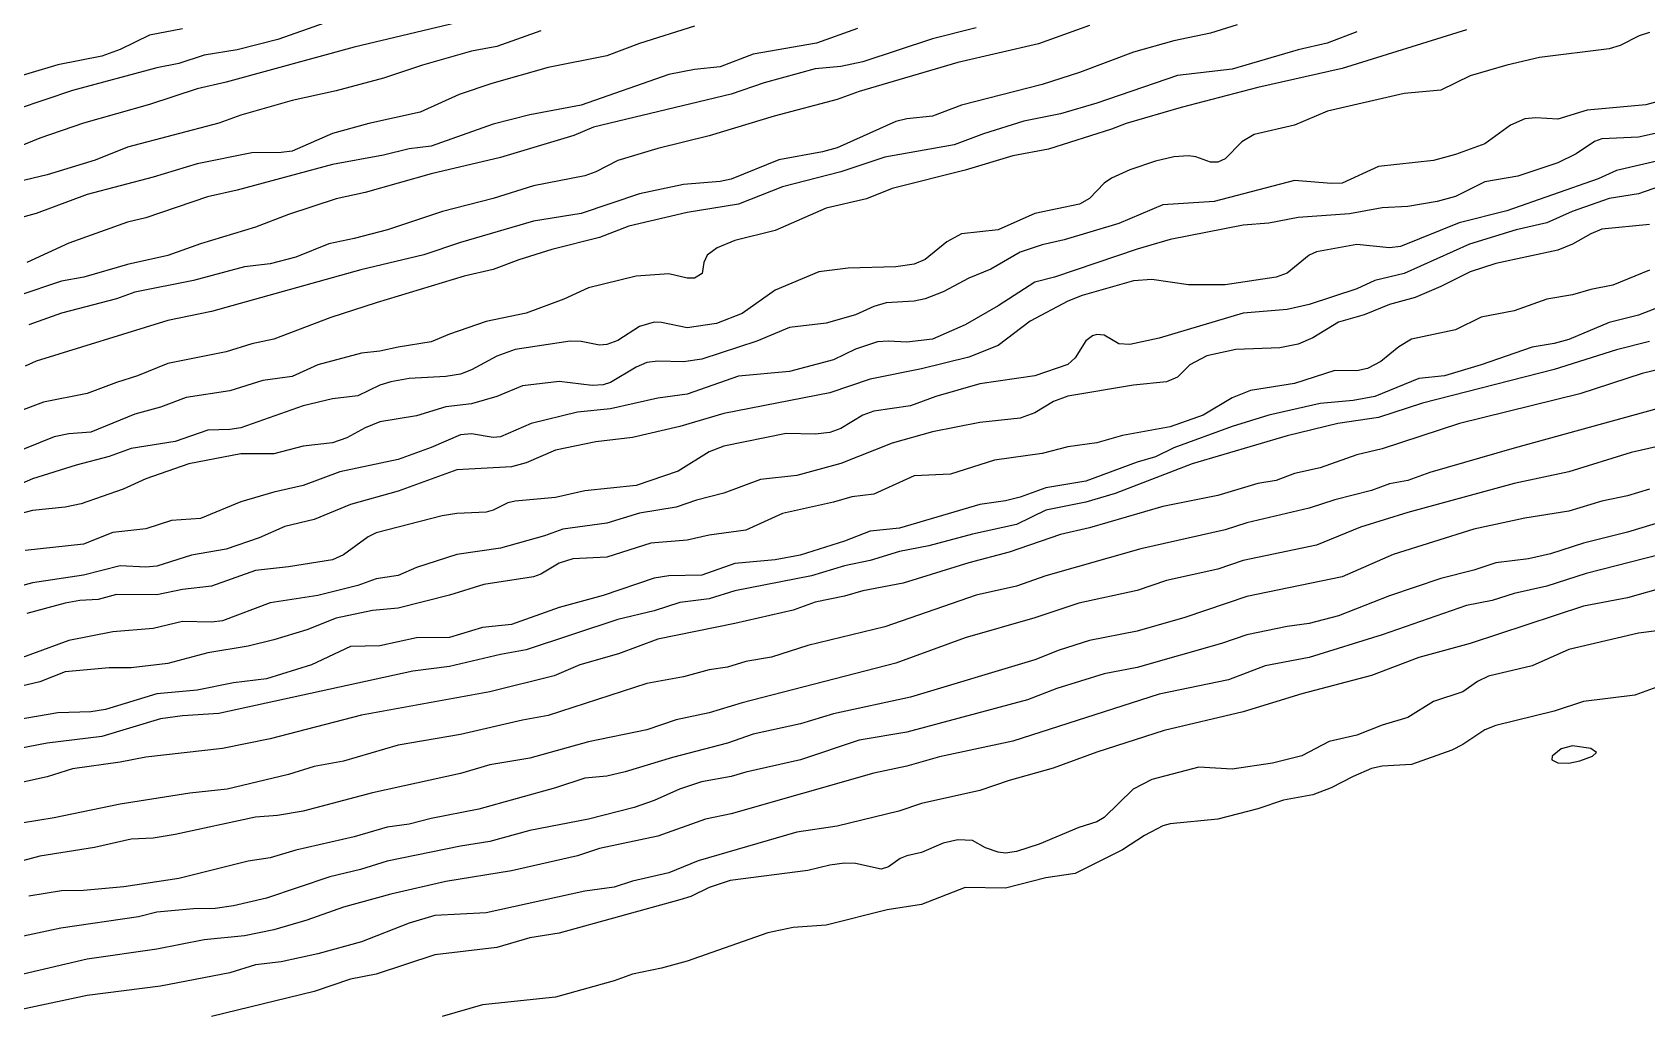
# Model space of a CAD drawing. Extents: x 474277 to 475042, y 254928 to 255625.
# Drawn here: x 474453.52 to 474487.36, y 255489.43 to 255510.03 of the extents above; entities that cross this region are included whole.
import ezdxf

# ---------------------------------------------------------------- set-up
doc = ezdxf.new("R2010")
doc.units = 0
doc.header["$MEASUREMENT"] = 0
doc.layers.add('BaseMapV2_DTM_export_MonNov09090547073261 — entities', color=1, linetype='CONTINUOUS')

msp = doc.modelspace()

# ---------------------------------------------------------------- linework, layer by layer
at = {"layer": 'BaseMapV2_DTM_export_MonNov09090547073261 — entities', "color": 15, "linetype": 'Continuous', "true_color": 0xb7484b}
for points in [[(474467.401, 255510.156, 96.75), (474466.25, 255509.793, 96.75), (474465.56, 255509.536, 96.75), (474464.334, 255509.293, 96.75), (474463.151, 255508.958, 96.75), (474462.467, 255508.728, 96.75), (474461.65, 255508.352, 96.75), (474460.576, 255508.119, 96.75), (474459.81, 255507.911, 96.75), (474458.966, 255507.538, 96.75), (474458.736, 255507.506, 96.75), (474458.123, 255507.501, 96.75), (474456.973, 255507.271, 96.75), (474456.053, 255506.989, 96.75), (474454.672, 255506.631, 96.75), (474453.599, 255506.229, 96.75), (474452.142, 255505.834, 96.75)], [(474464.18, 255510.059, 97), (474463.26, 255509.734, 97), (474462.723, 255509.631, 97), (474461.696, 255509.341, 97), (474460.883, 255509.069, 97), (474459.886, 255508.805, 97), (474458.966, 255508.603, 97), (474457.893, 255508.29, 97), (474457.433, 255508.124, 97), (474455.516, 255507.621, 97), (474454.838, 255507.347, 97), (474453.829, 255507.038, 97), (474452.449, 255506.712, 97)], [(474456.666, 255510.103, 97.75), (474455.976, 255509.967, 97.75), (474455.362, 255509.668, 97.75), (474454.979, 255509.528, 97.75), (474454.059, 255509.347, 97.75), (474452.832, 255508.983, 97.75)], [(474483.579, 255510.081, 95.25), (474480.972, 255509.271, 95.25), (474479.209, 255508.871, 95.25), (474477.599, 255508.456, 95.25), (474476.448, 255508.12, 95.25), (474476.142, 255507.997, 95.25), (474474.818, 255507.577, 95.25), (474474.071, 255507.44, 95.25), (474473.075, 255507.138, 95.25), (474471.541, 255506.755, 95.25), (474471.004, 255506.538, 95.25), (474470.161, 255506.345, 95.25), (474469.088, 255505.874, 95.25), (474468.245, 255505.661, 95.25), (474467.872, 255505.507, 95.25), (474467.666, 255505.354, 95.25), (474467.595, 255505.201, 95.25), (474467.559, 255504.97, 95.25), (474467.401, 255504.876, 95.25), (474467.247, 255504.877, 95.25), (474466.864, 255504.963, 95.25), (474466.174, 255504.915, 95.25), (474465.177, 255504.669, 95.25), (474464.664, 255504.434, 95.25), (474463.874, 255504.143, 95.25), (474463.03, 255503.968, 95.25), (474462.263, 255503.703, 95.25), (474461.88, 255503.536, 95.25), (474461.19, 255503.43, 95.25), (474460.806, 255503.34, 95.25), (474460.423, 255503.298, 95.25), (474459.503, 255503.059, 95.25), (474458.966, 255502.81, 95.25), (474458.353, 255502.727, 95.25), (474457.663, 255502.513, 95.25), (474456.743, 255502.373, 95.25), (474456.206, 255502.17, 95.25), (474455.669, 255502.022, 95.25), (474454.749, 255501.647, 95.25), (474454.289, 255501.61, 95.25), (474453.982, 255501.547, 95.25), (474453.062, 255501.18, 95.25)], [(474487.413, 255510.029, 95), (474487.197, 255509.954, 95), (474486.8, 255509.753, 95), (474486.57, 255509.682, 95), (474485.113, 255509.504, 95), (474484.423, 255509.343, 95), (474483.656, 255509.116, 95), (474483.043, 255508.816, 95), (474482.276, 255508.748, 95), (474480.666, 255508.378, 95), (474479.976, 255508.083, 95), (474479.132, 255507.884, 95), (474478.871, 255507.731, 95), (474478.519, 255507.375, 95), (474478.365, 255507.306, 95), (474478.212, 255507.308, 95), (474477.905, 255507.421, 95), (474477.752, 255507.437, 95), (474477.445, 255507.416, 95), (474477.062, 255507.325, 95), (474476.525, 255507.145, 95), (474476.142, 255506.972, 95), (474475.988, 255506.863, 95), (474475.682, 255506.543, 95), (474475.468, 255506.427, 95), (474474.532, 255506.229, 95), (474473.765, 255505.89, 95), (474472.998, 255505.801, 95), (474472.691, 255505.636, 95), (474472.231, 255505.264, 95), (474472.001, 255505.166, 95), (474471.618, 255505.112, 95), (474470.621, 255505.084, 95), (474470.008, 255505.004, 95), (474469.088, 255504.621, 95), (474468.397, 255504.131, 95), (474467.861, 255503.925, 95), (474467.247, 255503.834, 95), (474466.711, 255503.947, 95), (474466.557, 255503.95, 95), (474466.25, 255503.863, 95), (474465.79, 255503.57, 95), (474465.56, 255503.48, 95), (474465.407, 255503.469, 95), (474465.024, 255503.545, 95), (474464.794, 255503.556, 95), (474463.643, 255503.381, 95), (474463.26, 255503.239, 95), (474462.723, 255502.953, 95), (474462.493, 255502.863, 95), (474462.187, 255502.812, 95), (474461.42, 255502.771, 95), (474461.037, 255502.703, 95), (474460.806, 255502.628, 95), (474460.346, 255502.404, 95), (474459.81, 255502.341, 95), (474459.196, 255502.196, 95), (474457.893, 255501.739, 95), (474457.663, 255501.702, 95), (474457.203, 255501.69, 95), (474456.513, 255501.451, 95), (474455.592, 255501.303, 95), (474455.132, 255501.132, 95), (474454.442, 255500.956, 95), (474453.522, 255500.665, 95), (474453.139, 255500.501, 95)], [(474459.656, 255510.23, 97.5), (474458.67, 255509.878, 97.5), (474457.816, 255509.66, 97.5), (474457.126, 255509.552, 97.5), (474456.589, 255509.376, 97.5), (474456.129, 255509.288, 97.5), (474454.366, 255508.81, 97.5), (474453.204, 255508.421, 97.5)], [(474462.558, 255510.261, 97.25), (474460.27, 255509.72, 97.25), (474457.586, 255508.983, 97.25), (474456.973, 255508.846, 97.25), (474455.976, 255508.519, 97.25), (474454.596, 255508.122, 97.25), (474453.676, 255507.809, 97.25), (474453.216, 255507.618, 97.25)], [(474473.305, 255510.124, 96.25), (474472.385, 255509.893, 96.25), (474470.928, 255509.41, 96.25), (474470.468, 255509.311, 96.25), (474469.931, 255509.262, 96.25), (474468.857, 255508.972, 96.25), (474468.167, 255508.732, 96.25), (474465.286, 255508.038, 96.25), (474464.87, 255507.867, 96.25), (474463.337, 255507.407, 96.25), (474461.88, 255507.062, 96.25), (474460.5, 255506.668, 96.25), (474459.886, 255506.537, 96.25), (474458.89, 255506.211, 96.25), (474458.199, 255505.941, 96.25), (474457.049, 255505.595, 96.25), (474456.359, 255505.346, 96.25), (474455.516, 255505.163, 96.25), (474454.6, 255504.894, 96.25), (474454.136, 255504.813, 96.25), (474453.216, 255504.503, 96.25)], [(474481.279, 255510.038, 95.5), (474480.657, 255509.801, 95.5), (474480.052, 255509.665, 95.5), (474478.672, 255509.257, 95.5), (474477.522, 255509.122, 95.5), (474475.835, 255508.542, 95.5), (474475.068, 255508.322, 95.5), (474474.301, 255508.165, 95.5), (474473.458, 255507.902, 95.5), (474472.845, 255507.671, 95.5), (474471.388, 255507.41, 95.5), (474470.468, 255507.101, 95.5), (474469.241, 255506.792, 95.5), (474468.321, 255506.426, 95.5), (474467.247, 255506.249, 95.5), (474466.02, 255505.965, 95.5), (474465.407, 255505.727, 95.5), (474464.41, 255505.477, 95.5), (474463.72, 255505.262, 95.5), (474463.183, 255505.059, 95.5), (474462.57, 255504.915, 95.5), (474460.73, 255504.356, 95.5), (474459.775, 255504.05, 95.5), (474458.583, 255503.598, 95.5), (474458.123, 255503.494, 95.5), (474457.586, 255503.326, 95.5), (474456.359, 255503.082, 95.5), (474455.727, 255502.824, 95.5), (474455.286, 255502.689, 95.5), (474454.672, 255502.454, 95.5), (474453.752, 255502.276, 95.5), (474453.216, 255502.071, 95.5)], [(474478.773, 255510.184, 95.75), (474478.212, 255510.009, 95.75), (474477.445, 255509.854, 95.75), (474476.602, 255509.614, 95.75), (474475.466, 255509.188, 95.75), (474474.685, 255508.934, 95.75), (474472.998, 255508.504, 95.75), (474472.385, 255508.273, 95.75), (474471.848, 255508.214, 95.75), (474471.618, 255508.16, 95.75), (474470.391, 255507.605, 95.75), (474470.084, 255507.524, 95.75), (474469.164, 255507.358, 95.75), (474468.167, 255506.95, 95.75), (474467.937, 255506.903, 95.75), (474467.171, 255506.837, 95.75), (474466.25, 255506.641, 95.75), (474465.024, 255506.232, 95.75), (474464.027, 255506.07, 95.75), (474462.493, 255505.62, 95.75), (474461.727, 255505.36, 95.75), (474460.406, 255505.047, 95.75), (474457.279, 255504.178, 95.75), (474456.359, 255503.983, 95.75), (474453.599, 255503.134, 95.75), (474453.369, 255503.03, 95.75)], [(474470.813, 255510.108, 96.5), (474469.955, 255509.801, 96.5), (474468.627, 255509.569, 96.5), (474467.937, 255509.306, 96.5), (474467.401, 255509.252, 96.5), (474466.864, 255509.147, 96.5), (474465.024, 255508.5, 96.5), (474463.95, 255508.297, 96.5), (474463.183, 255508.103, 96.5), (474461.88, 255507.644, 96.5), (474461.42, 255507.583, 96.5), (474460.883, 255507.451, 96.5), (474459.81, 255507.257, 96.5), (474457.816, 255506.721, 96.5), (474457.192, 255506.581, 96.5), (474455.899, 255506.137, 96.5), (474455.516, 255506.047, 96.5), (474454.289, 255505.608, 96.5), (474453.408, 255505.201, 96.5)], [(474475.682, 255510.171, 96), (474474.608, 255509.791, 96), (474472.921, 255509.397, 96), (474470.851, 255508.791, 96), (474470.391, 255508.619, 96), (474469.069, 255508.268, 96), (474467.707, 255507.861, 96), (474466.634, 255507.596, 96), (474465.79, 255507.342, 96), (474465.33, 255507.104, 96), (474465.1, 255507.019, 96), (474464.027, 255506.809, 96), (474463.183, 255506.543, 96), (474462.117, 255506.274, 96), (474460.966, 255505.891, 96), (474460.27, 255505.704, 96), (474459.733, 255505.597, 96), (474459.043, 255505.312, 96), (474458.506, 255505.178, 96), (474457.969, 255505.114, 96), (474456.896, 255504.828, 96), (474455.669, 255504.582, 96), (474455.286, 255504.438, 96), (474454.136, 255504.141, 96), (474453.446, 255503.893, 96)], [(474487.846, 255508.651, 94.75), (474487.336, 255508.511, 94.75), (474486.11, 255508.398, 94.75), (474485.496, 255508.209, 94.75), (474485.036, 255508.233, 94.75), (474484.806, 255508.215, 94.75), (474484.499, 255508.08, 94.75), (474483.963, 255507.694, 94.75), (474483.349, 255507.467, 94.75), (474482.889, 255507.339, 94.75), (474481.739, 255507.217, 94.75), (474480.972, 255506.869, 94.75), (474480.742, 255506.857, 94.75), (474479.976, 255506.92, 94.75), (474478.289, 255506.479, 94.75), (474477.215, 255506.414, 94.75), (474476.295, 255506.022, 94.75), (474475.145, 255505.678, 94.75), (474474.685, 255505.574, 94.75), (474474.225, 255505.42, 94.75), (474473.611, 255505.065, 94.75), (474473.151, 255504.875, 94.75), (474472.615, 255504.59, 94.75), (474472.231, 255504.441, 94.75), (474472.001, 255504.395, 94.75), (474471.415, 255504.357, 94.75), (474471.158, 255504.28, 94.75), (474470.774, 255504.104, 94.75), (474470.161, 255503.929, 94.75), (474469.394, 255503.839, 94.75), (474468.704, 255503.553, 94.75), (474467.554, 255503.178, 94.75), (474467.171, 255503.119, 94.75), (474466.634, 255503.135, 94.75), (474466.404, 255503.106, 94.75), (474466.174, 255503.005, 94.75), (474465.637, 255502.687, 94.75), (474465.484, 255502.637, 94.75), (474465.254, 255502.624, 94.75), (474464.564, 255502.704, 94.75), (474463.797, 255502.619, 94.75), (474463.26, 255502.396, 94.75), (474462.723, 255502.236, 94.75), (474462.187, 255502.174, 94.75), (474461.573, 255501.987, 94.75), (474460.806, 255501.859, 94.75), (474460.5, 255501.737, 94.75), (474460.116, 255501.523, 94.75), (474459.81, 255501.423, 94.75), (474459.196, 255501.352, 94.75), (474458.583, 255501.188, 94.75), (474457.893, 255501.19, 94.75), (474456.798, 255500.983, 94.75), (474455.899, 255500.666, 94.75), (474455.427, 255500.447, 94.75), (474454.544, 255500.14, 94.75), (474454.212, 255500.072, 94.75), (474453.522, 255499.999, 94.75), (474452.909, 255499.843, 94.75)], [(474487.72, 255507.949, 94.5), (474487.183, 255507.834, 94.5), (474486.416, 255507.797, 94.5), (474486.263, 255507.739, 94.5), (474485.88, 255507.483, 94.5), (474485.496, 255507.295, 94.5), (474484.653, 255507.01, 94.5), (474483.963, 255506.892, 94.5), (474483.349, 255506.584, 94.5), (474482.966, 255506.479, 94.5), (474482.352, 255506.376, 94.5), (474481.816, 255506.347, 94.5), (474481.126, 255506.22, 94.5), (474480.052, 255506.149, 94.5), (474479.439, 255506.026, 94.5), (474478.902, 255505.983, 94.5), (474477.369, 255505.685, 94.5), (474476.678, 255505.481, 94.5), (474474.946, 255504.894, 94.5), (474474.532, 255504.79, 94.5), (474473.765, 255504.292, 94.5), (474473.073, 255503.897, 94.5), (474472.385, 255503.597, 94.5), (474471.848, 255503.529, 94.5), (474471.464, 255503.555, 94.5), (474471.234, 255503.539, 94.5), (474470.774, 255503.382, 94.5), (474470.314, 255503.16, 94.5), (474469.394, 255502.918, 94.5), (474468.321, 255502.821, 94.5), (474467.247, 255502.444, 94.5), (474466.634, 255502.356, 94.5), (474465.637, 255502.136, 94.5), (474464.947, 255502.061, 94.5), (474463.979, 255501.827, 94.5), (474463.337, 255501.549, 94.5), (474463.183, 255501.531, 94.5), (474462.723, 255501.612, 94.5), (474462.493, 255501.588, 94.5), (474461.88, 255501.325, 94.5), (474461.19, 255501.074, 94.5), (474459.963, 255500.813, 94.5), (474459.196, 255500.525, 94.5), (474458.583, 255500.39, 94.5), (474457.893, 255500.184, 94.5), (474457.049, 255499.836, 94.5), (474456.436, 255499.795, 94.5), (474455.899, 255499.619, 94.5), (474455.209, 255499.538, 94.5), (474454.596, 255499.295, 94.5), (474453.369, 255499.162, 94.5)], [(474487.873, 255507.395, 94.25), (474486.723, 255507.129, 94.25), (474486.34, 255506.956, 94.25), (474484.423, 255506.283, 94.25), (474483.426, 255506.036, 94.25), (474482.199, 255505.535, 94.25), (474481.969, 255505.507, 94.25), (474481.279, 255505.579, 94.25), (474480.436, 255505.423, 94.25), (474480.282, 255505.354, 94.25), (474479.822, 255504.978, 94.25), (474479.592, 255504.894, 94.25), (474478.519, 255504.731, 94.25), (474477.752, 255504.735, 94.25), (474476.985, 255504.846, 94.25), (474476.602, 255504.818, 94.25), (474475.528, 255504.511, 94.25), (474475.222, 255504.389, 94.25), (474474.432, 255503.974, 94.25), (474473.765, 255503.463, 94.25), (474473.151, 255503.218, 94.25), (474472.155, 255502.976, 94.25), (474471.081, 255502.758, 94.25), (474470.238, 255502.472, 94.25), (474468.014, 255502.037, 94.25), (474467.094, 255501.767, 94.25), (474466.097, 255501.532, 94.25), (474465.33, 255501.441, 94.25), (474464.487, 255501.266, 94.25), (474463.874, 255501.005, 94.25), (474463.567, 255500.919, 94.25), (474462.417, 255500.857, 94.25), (474461.19, 255500.408, 94.25), (474460.193, 255500.13, 94.25), (474459.426, 255499.816, 94.25), (474458.813, 255499.666, 94.25), (474458.276, 255499.432, 94.25), (474457.586, 255499.194, 94.25), (474456.855, 255499.066, 94.25), (474456.129, 255498.836, 94.25), (474455.899, 255498.816, 94.25), (474455.362, 255498.843, 94.25), (474454.596, 255498.646, 94.25), (474453.522, 255498.486, 94.25), (474452.755, 255498.279, 94.25)], [(474487.643, 255506.802, 94), (474487.183, 255506.641, 94), (474486.57, 255506.546, 94), (474485.794, 255506.274, 94), (474485.266, 255506.035, 94), (474484.623, 255505.891, 94), (474483.642, 255505.584, 94), (474482.276, 255504.972, 94), (474481.662, 255504.825, 94), (474481.279, 255504.648, 94), (474480.282, 255504.322, 94), (474479.822, 255504.214, 94), (474478.902, 255504.141, 94), (474477.139, 255503.614, 94), (474476.525, 255503.484, 94), (474476.295, 255503.5, 94), (474475.988, 255503.676, 94), (474475.835, 255503.696, 94), (474475.741, 255503.667, 94), (474475.605, 255503.559, 94), (474475.379, 255503.207, 94), (474475.222, 255503.065, 94), (474474.532, 255502.824, 94), (474473.381, 255502.657, 94), (474472.461, 255502.396, 94), (474471.925, 255502.194, 94), (474471.158, 255502.088, 94), (474470.928, 255502.001, 94), (474470.468, 255501.721, 94), (474470.238, 255501.637, 94), (474469.931, 255501.6, 94), (474469.318, 255501.617, 94), (474468.014, 255501.354, 94), (474467.707, 255501.23, 94), (474467.06, 255500.83, 94), (474466.174, 255500.524, 94), (474465.1, 255500.414, 94), (474464.487, 255500.275, 94), (474463.643, 255500.201, 94), (474463.49, 255500.163, 94), (474463.183, 255500.009, 94), (474463.03, 255499.967, 94), (474462.417, 255499.941, 94), (474462.11, 255499.891, 94), (474460.73, 255499.535, 94), (474460.557, 255499.45, 94), (474460.04, 255499.075, 94), (474459.81, 255498.966, 94), (474458.89, 255498.82, 94), (474458.199, 255498.744, 94), (474457.279, 255498.414, 94), (474456.666, 255498.349, 94), (474456.129, 255498.233, 94), (474455.286, 255498.238, 94), (474454.902, 255498.139, 94), (474454.519, 255498.112, 94), (474454.212, 255498.056, 94), (474453.403, 255497.84, 94)], [(474487.413, 255505.996, 93.75), (474486.416, 255505.899, 93.75), (474486.186, 255505.807, 93.75), (474485.803, 255505.585, 93.75), (474485.496, 255505.464, 93.75), (474484.193, 255505.181, 93.75), (474483.656, 255505.006, 93.75), (474483.043, 255504.697, 93.75), (474482.506, 255504.47, 93.75), (474481.969, 255504.322, 93.75), (474481.432, 255504.108, 93.75), (474480.896, 255503.953, 93.75), (474480.359, 255503.625, 93.75), (474480.052, 255503.487, 93.75), (474479.669, 255503.412, 93.75), (474478.749, 255503.379, 93.75), (474478.135, 255503.247, 93.75), (474477.778, 255503.054, 93.75), (474477.522, 255502.796, 93.75), (474477.292, 255502.698, 93.75), (474476.602, 255502.63, 93.75), (474475.222, 255502.402, 93.75), (474474.924, 255502.287, 93.75), (474474.532, 255502.05, 93.75), (474474.225, 255501.94, 93.75), (474473.381, 255501.848, 93.75), (474472.385, 255501.653, 93.75), (474471.541, 255501.416, 93.75), (474470.468, 255500.989, 93.75), (474469.548, 255500.733, 93.75), (474468.781, 255500.65, 93.75), (474468.014, 255500.363, 93.75), (474467.44, 255500.217, 93.75), (474467.017, 255500.07, 93.75), (474466.25, 255499.944, 93.75), (474465.56, 255499.736, 93.75), (474464.64, 255499.614, 93.75), (474464.257, 255499.471, 93.75), (474463.337, 255499.212, 93.75), (474462.417, 255499.079, 93.75), (474461.573, 255498.806, 93.75), (474461.19, 255498.637, 93.75), (474460.73, 255498.566, 93.75), (474460.346, 255498.433, 93.75), (474459.503, 255498.222, 93.75), (474458.506, 255498.065, 93.75), (474457.509, 255497.688, 93.75), (474457.279, 255497.661, 93.75), (474456.666, 255497.675, 93.75), (474456.053, 255497.529, 93.75), (474455.209, 255497.457, 93.75), (474454.289, 255497.276, 93.75), (474452.755, 255496.72, 93.75)], [(474487.413, 255505.044, 93.5), (474486.646, 255504.728, 93.5), (474486.186, 255504.638, 93.5), (474485.803, 255504.526, 93.5), (474485.266, 255504.437, 93.5), (474484.576, 255504.192, 93.5), (474483.886, 255504.057, 93.5), (474483.349, 255503.793, 93.5), (474482.429, 255503.592, 93.5), (474482.165, 255503.437, 93.5), (474481.788, 255503.13, 93.5), (474481.503, 255502.977, 93.5), (474481.279, 255502.933, 93.5), (474480.819, 255502.936, 93.5), (474479.976, 255502.664, 93.5), (474479.055, 255502.522, 93.5), (474478.672, 255502.362, 93.5), (474478.059, 255501.999, 93.5), (474477.369, 255501.757, 93.5), (474476.372, 255501.577, 93.5), (474475.835, 255501.418, 93.5), (474475.222, 255501.335, 93.5), (474474.685, 255501.197, 93.5), (474473.688, 255501.061, 93.5), (474472.768, 255500.766, 93.5), (474472.001, 255500.726, 93.5), (474471.158, 255500.345, 93.5), (474470.698, 255500.286, 93.5), (474470.314, 255500.175, 93.5), (474469.241, 255499.942, 93.5), (474468.474, 255499.588, 93.5), (474467.707, 255499.486, 93.5), (474467.247, 255499.377, 93.5), (474466.481, 255499.314, 93.5), (474465.56, 255499.026, 93.5), (474464.848, 255498.99, 93.5), (474464.564, 255498.895, 93.5), (474464.18, 255498.666, 93.5), (474464.027, 255498.61, 93.5), (474462.982, 255498.453, 93.5), (474462.263, 255498.23, 93.5), (474461.19, 255497.952, 93.5), (474460.653, 255497.908, 93.5), (474459.886, 255497.742, 93.5), (474459.273, 255497.503, 93.5), (474458.583, 255497.289, 93.5), (474458.046, 255497.161, 93.5), (474457.203, 255497.021, 93.5), (474456.359, 255496.792, 93.5), (474455.592, 255496.701, 93.5), (474455.132, 255496.701, 93.5), (474454.212, 255496.621, 93.5), (474453.676, 255496.413, 93.5), (474452.909, 255496.23, 93.5)], [(474487.873, 255504.365, 93.25), (474487.183, 255504.097, 93.25), (474486.57, 255503.946, 93.25), (474485.726, 255503.589, 93.25), (474485.42, 255503.505, 93.25), (474484.959, 255503.43, 93.25), (474483.886, 255503.054, 93.25), (474483.119, 255502.829, 93.25), (474482.583, 255502.77, 93.25), (474481.662, 255502.392, 93.25), (474481.202, 255502.306, 93.25), (474480.512, 255502.243, 93.25), (474479.439, 255502.002, 93.25), (474478.672, 255501.767, 93.25), (474477.445, 255501.313, 93.25), (474477.062, 255501.125, 93.25), (474476.678, 255501.017, 93.25), (474475.605, 255500.62, 93.25), (474474.762, 255500.479, 93.25), (474474.225, 255500.28, 93.25), (474473.918, 255500.205, 93.25), (474473.381, 255500.129, 93.25), (474471.695, 255499.632, 93.25), (474471.081, 255499.571, 93.25), (474470.544, 255499.36, 93.25), (474469.612, 255499.066, 93.25), (474469.088, 255498.966, 93.25), (474468.244, 255498.889, 93.25), (474467.554, 255498.645, 93.25), (474466.864, 255498.63, 93.25), (474466.557, 255498.584, 93.25), (474465.484, 255498.223, 93.25), (474464.564, 255497.965, 93.25), (474463.567, 255497.613, 93.25), (474462.953, 255497.546, 93.25), (474462.263, 255497.34, 93.25), (474461.573, 255497.33, 93.25), (474460.806, 255497.163, 93.25), (474460.193, 255497.148, 93.25), (474459.369, 255496.766, 93.25), (474458.43, 255496.472, 93.25), (474457.739, 255496.391, 93.25), (474456.973, 255496.235, 93.25), (474456.129, 255496.16, 93.25), (474455.056, 255495.832, 93.25), (474454.749, 255495.782, 93.25), (474454.059, 255495.759, 93.25), (474453.204, 255495.616, 93.25)], [(474487.413, 255503.545, 93), (474486.723, 255503.369, 93), (474485.42, 255502.957, 93), (474482.659, 255502.256, 93), (474481.739, 255501.952, 93), (474480.886, 255501.827, 93), (474479.822, 255501.568, 93), (474477.829, 255500.98, 93), (474476.218, 255500.358, 93), (474475.605, 255500.178, 93), (474474.762, 255500.006, 93), (474474.148, 255499.712, 93), (474473.228, 255499.507, 93), (474472.308, 255499.259, 93), (474471.695, 255499.144, 93), (474471.081, 255498.951, 93), (474470.544, 255498.842, 93), (474469.854, 255498.634, 93), (474468.244, 255498.318, 93), (474467.707, 255498.148, 93), (474467.094, 255498.072, 93), (474466.557, 255497.901, 93), (474465.79, 255497.714, 93), (474463.874, 255497.08, 93), (474463.337, 255496.984, 93), (474462.263, 255496.728, 93), (474461.497, 255496.631, 93), (474457.433, 255495.743, 93), (474456.666, 255495.696, 93), (474456.206, 255495.631, 93), (474454.979, 255495.261, 93), (474453.829, 255495.127, 93), (474452.809, 255494.926, 93)], [(474488.103, 255503.077, 92.75), (474487.26, 255502.875, 92.75), (474485.956, 255502.452, 92.75), (474483.433, 255501.827, 92.75), (474481.816, 255501.297, 92.75), (474481.279, 255501.167, 92.75), (474480.512, 255500.9, 92.75), (474479.976, 255500.775, 92.75), (474479.592, 255500.634, 92.75), (474479.209, 255500.565, 92.75), (474478.365, 255500.318, 92.75), (474477.215, 255500.084, 92.75), (474475.682, 255499.638, 92.75), (474475.068, 255499.499, 92.75), (474473.995, 255499.127, 92.75), (474473.151, 255498.906, 92.75), (474471.771, 255498.48, 92.75), (474470.928, 255498.319, 92.75), (474470.544, 255498.204, 92.75), (474469.931, 255498.078, 92.75), (474469.471, 255497.913, 92.75), (474468.244, 255497.63, 92.75), (474466.628, 255497.303, 92.75), (474465.81, 255496.996, 92.75), (474464.999, 255496.766, 92.75), (474464.458, 255496.536, 92.75), (474463.107, 255496.199, 92.75), (474460.423, 255495.713, 92.75), (474458.506, 255495.217, 92.75), (474457.509, 255495.009, 92.75), (474455.899, 255494.83, 92.75), (474455.362, 255494.724, 92.75), (474454.366, 255494.583, 92.75), (474453.829, 255494.419, 92.75), (474452.525, 255494.133, 92.75)], [(474488.686, 255502.44, 92.5), (474484.576, 255501.312, 92.5), (474482.813, 255500.802, 92.5), (474482.352, 255500.631, 92.5), (474481.969, 255500.561, 92.5), (474481.586, 255500.421, 92.5), (474480.819, 255500.229, 92.5), (474480.282, 255500.053, 92.5), (474478.979, 255499.742, 92.5), (474478.519, 255499.594, 92.5), (474476.755, 255499.196, 92.5), (474474.762, 255498.63, 92.5), (474474.148, 255498.414, 92.5), (474473.305, 255498.229, 92.5), (474471.388, 255497.56, 92.5), (474469.778, 255497.172, 92.5), (474469.011, 255496.928, 92.5), (474468.474, 255496.833, 92.5), (474468.091, 255496.715, 92.5), (474467.707, 255496.659, 92.5), (474467.171, 255496.516, 92.5), (474466.404, 255496.373, 92.5), (474464.334, 255495.703, 92.5), (474463.797, 255495.609, 92.5), (474462.493, 255495.307, 92.5), (474461.19, 255495.082, 92.5), (474460.04, 255494.745, 92.5), (474459.426, 255494.632, 92.5), (474458.89, 255494.465, 92.5), (474457.608, 255494.159, 92.5), (474456.819, 255494.074, 92.5), (474455.362, 255493.847, 92.5), (474453.982, 255493.558, 92.5), (474453.292, 255493.449, 92.5)], [(474488.362, 255501.52, 92.25), (474487.03, 255501.22, 92.25), (474485.726, 255500.816, 92.25), (474484.576, 255500.569, 92.25), (474482.352, 255499.962, 92.25), (474481.356, 255499.655, 92.25), (474480.436, 255499.278, 92.25), (474478.902, 255498.955, 92.25), (474478.365, 255498.77, 92.25), (474477.292, 255498.535, 92.25), (474476.678, 255498.324, 92.25), (474475.452, 255498.059, 92.25), (474474.532, 255497.753, 92.25), (474473.075, 255497.329, 92.25), (474471.618, 255496.803, 92.25), (474468.397, 255495.968, 92.25), (474467.707, 255495.757, 92.25), (474467.017, 255495.615, 92.25), (474466.404, 255495.401, 92.25), (474465.177, 255495.152, 92.25), (474463.95, 255494.81, 92.25), (474463.107, 255494.666, 92.25), (474462.493, 255494.484, 92.25), (474460.653, 255494.08, 92.25), (474459.196, 255493.701, 92.25), (474458.66, 255493.605, 92.25), (474458.199, 255493.571, 92.25), (474456.513, 255493.205, 92.25), (474456.053, 255493.132, 92.25), (474455.592, 255493.109, 92.25), (474454.826, 255492.937, 92.25), (474453.676, 255492.754, 92.25), (474452.295, 255492.381, 92.25)], [(474487.413, 255500.451, 92), (474486.953, 255500.308, 92), (474486.416, 255500.198, 92), (474485.726, 255499.986, 92), (474484.806, 255499.841, 92), (474483.733, 255499.608, 92), (474482.046, 255499.079, 92), (474480.972, 255498.614, 92), (474478.979, 255498.201, 92), (474477.675, 255497.761, 92), (474476.678, 255497.474, 92), (474475.682, 255497.273, 92), (474475.044, 255497.073, 92), (474474.532, 255496.869, 92), (474471.925, 255496.089, 92), (474470.314, 255495.738, 92), (474469.624, 255495.527, 92), (474468.627, 255495.31, 92), (474468.091, 255495.126, 92), (474466.941, 255494.826, 92), (474465.944, 255494.52, 92), (474465.56, 255494.435, 92), (474465.1, 255494.391, 92), (474464.487, 255494.189, 92), (474462.877, 255493.74, 92), (474461.88, 255493.547, 92), (474461.42, 255493.427, 92), (474460.96, 255493.359, 92), (474460.27, 255493.159, 92), (474459.043, 255492.878, 92), (474458.506, 255492.717, 92), (474458.046, 255492.649, 92), (474456.589, 255492.288, 92), (474455.439, 255492.114, 92), (474454.596, 255492.031, 92), (474454.136, 255492.029, 92), (474453.446, 255491.918, 92)], [(474488.87, 255500.129, 91.75), (474486.953, 255499.546, 91.75), (474486.033, 255499.314, 91.75), (474485.343, 255499.095, 91.75), (474484.883, 255498.988, 91.75), (474484.193, 255498.902, 91.75), (474483.733, 255498.75, 91.75), (474483.043, 255498.577, 91.75), (474481.969, 255498.212, 91.75), (474480.896, 255497.793, 91.75), (474480.282, 255497.635, 91.75), (474479.822, 255497.573, 91.75), (474478.979, 255497.398, 91.75), (474478.442, 255497.211, 91.75), (474476.678, 255496.712, 91.75), (474475.988, 255496.578, 91.75), (474474.992, 255496.267, 91.75), (474474.378, 255496.032, 91.75), (474471.848, 255495.357, 91.75), (474470.851, 255495.183, 91.75), (474469.622, 255494.773, 91.75), (474468.474, 255494.516, 91.75), (474468.167, 255494.422, 91.75), (474467.547, 255494.312, 91.75), (474467.087, 255494.159, 91.75), (474466.557, 255493.923, 91.75), (474466.136, 255493.776, 91.75), (474465.177, 255493.529, 91.75), (474463.95, 255493.294, 91.75), (474463.107, 255493.063, 91.75), (474462.493, 255492.966, 91.75), (474460.96, 255492.648, 91.75), (474460.401, 255492.472, 91.75), (474459.759, 255492.319, 91.75), (474458.43, 255491.874, 91.75), (474457.739, 255491.714, 91.75), (474457.356, 255491.657, 91.75), (474456.896, 255491.648, 91.75), (474456.129, 255491.582, 91.75), (474455.746, 255491.485, 91.75), (474454.12, 255491.245, 91.75), (474453.139, 255491.033, 91.75)], [(474491.324, 255499.411, 91.25), (474486.953, 255498.174, 91.25), (474486.034, 255497.993, 91.25), (474483.656, 255497.214, 91.25), (474482.583, 255496.922, 91.25), (474481.586, 255496.54, 91.25), (474480.129, 255496.155, 91.25), (474478.902, 255495.78, 91.25), (474477.246, 255495.386, 91.25), (474475.835, 255494.932, 91.25), (474474.915, 255494.597, 91.25), (474473.995, 255494.34, 91.25), (474473.381, 255494.128, 91.25), (474472.155, 255493.859, 91.25), (474471.682, 255493.699, 91.25), (474470.391, 255493.386, 91.25), (474469.548, 255493.256, 91.25), (474467.477, 255492.656, 91.25), (474466.864, 255492.408, 91.25), (474466.097, 255492.231, 91.25), (474465.714, 255492.103, 91.25), (474465.1, 255492.022, 91.25), (474463.03, 255491.567, 91.25), (474461.957, 255491.51, 91.25), (474461.42, 255491.348, 91.25), (474460.423, 255490.96, 91.25), (474459.503, 255490.704, 91.25), (474458.736, 255490.541, 91.25), (474458.199, 255490.475, 91.25), (474457.663, 255490.309, 91.25), (474456.206, 255490.028, 91.25), (474454.672, 255489.831, 91.25), (474453.062, 255489.491, 91.25)], [(474487.643, 255499.077, 91.5), (474486.085, 255498.683, 91.5), (474485.266, 255498.419, 91.5), (474484.576, 255498.261, 91.5), (474484.116, 255498.117, 91.5), (474483.579, 255498.013, 91.5), (474481.816, 255497.392, 91.5), (474480.282, 255496.918, 91.5), (474479.362, 255496.748, 91.5), (474478.595, 255496.455, 91.5), (474477.139, 255496.15, 91.5), (474474.071, 255495.164, 91.5), (474472.538, 255494.834, 91.5), (474471.848, 255494.641, 91.5), (474471.158, 255494.494, 91.5), (474468.167, 255493.644, 91.5), (474467.631, 255493.532, 91.5), (474466.634, 255493.176, 91.5), (474465.407, 255492.913, 91.5), (474464.947, 255492.763, 91.5), (474463.567, 255492.443, 91.5), (474462.187, 255492.224, 91.5), (474461.037, 255491.955, 91.5), (474460.04, 255491.684, 91.5), (474459.273, 255491.414, 91.5), (474458.583, 255491.211, 91.5), (474457.969, 255491.083, 91.5), (474457.126, 255490.998, 91.5), (474456.129, 255490.804, 91.5), (474454.672, 255490.591, 91.5), (474452.755, 255490.145, 91.5)], [(474487.566, 255497.477, 91), (474487.183, 255497.431, 91), (474485.726, 255497.085, 91), (474484.959, 255496.748, 91), (474484.039, 255496.531, 91), (474483.809, 255496.418, 91), (474483.503, 255496.2, 91), (474482.889, 255495.999, 91), (474482.352, 255495.665, 91), (474481.816, 255495.503, 91), (474481.279, 255495.29, 91), (474480.703, 255495.156, 91), (474480.129, 255494.858, 91), (474479.515, 255494.706, 91), (474478.672, 255494.578, 91), (474477.972, 255494.619, 91), (474476.985, 255494.36, 91), (474476.593, 255494.159, 91), (474475.988, 255493.568, 91), (474475.835, 255493.471, 91), (474475.452, 255493.352, 91), (474474.625, 255493.009, 91), (474474.148, 255492.85, 91), (474473.918, 255492.815, 91), (474473.765, 255492.836, 91), (474473.497, 255492.932, 91), (474473.228, 255493.084, 91), (474472.921, 255493.097, 91), (474472.615, 255493.026, 91), (474472.155, 255492.83, 91), (474471.848, 255492.763, 91), (474471.708, 255492.702, 91), (474471.464, 255492.532, 91), (474471.311, 255492.484, 91), (474470.774, 255492.6, 91), (474470.544, 255492.606, 91), (474470.238, 255492.564, 91), (474469.778, 255492.45, 91), (474468.146, 255492.242, 91), (474467.707, 255492.094, 91), (474467.324, 255491.911, 91), (474467.094, 255491.835, 91), (474464.564, 255491.141, 91), (474463.95, 255491.043, 91), (474463.26, 255490.842, 91), (474461.957, 255490.684, 91), (474460.73, 255490.277, 91), (474460.193, 255490.175, 91), (474459.426, 255489.915, 91), (474457.279, 255489.395, 91)], [(474487.643, 255496.326, 90.75), (474487.106, 255496.132, 90.75), (474486.033, 255495.998, 90.75), (474485.42, 255495.796, 90.75), (474484.193, 255495.497, 90.75), (474483.963, 255495.406, 90.75), (474483.503, 255495.093, 90.75), (474483.273, 255494.978, 90.75), (474482.429, 255494.674, 90.75), (474481.816, 255494.639, 90.75), (474481.586, 255494.591, 90.75), (474481.202, 255494.428, 90.75), (474480.742, 255494.184, 90.75), (474480.359, 255494.042, 90.75), (474479.746, 255493.929, 90.75), (474479.209, 255493.744, 90.75), (474478.365, 255493.531, 90.75), (474477.369, 255493.432, 90.75), (474477.215, 255493.389, 90.75), (474476.832, 255493.19, 90.75), (474476.372, 255492.886, 90.75), (474475.375, 255492.388, 90.75), (474474.762, 255492.301, 90.75), (474473.918, 255492.082, 90.75), (474473.075, 255492.1, 90.75), (474472.155, 255491.738, 90.75), (474471.439, 255491.629, 90.75), (474470.161, 255491.308, 90.75), (474469.471, 255491.256, 90.75), (474468.934, 255491.145, 90.75), (474467.247, 255490.551, 90.75), (474466.711, 255490.406, 90.75), (474466.097, 255490.282, 90.75), (474465.714, 255490.141, 90.75), (474464.487, 255489.8, 90.75), (474462.953, 255489.64, 90.75), (474462.11, 255489.391, 90.75)], [(474485.956, 255494.752, 90.5), (474486.222, 255494.849, 90.5), (474486.303, 255494.926, 90.5), (474486.186, 255495.009, 90.5), (474485.803, 255495.067, 90.5), (474485.562, 255495.003, 90.5), (474485.374, 255494.849, 90.5), (474485.369, 255494.773, 90.5), (474485.496, 255494.713, 90.5), (474485.726, 255494.703, 90.5), (474485.956, 255494.752, 90.5)]]:
    msp.add_polyline3d(points, dxfattribs=at)

doc.saveas('drawing.dxf')
